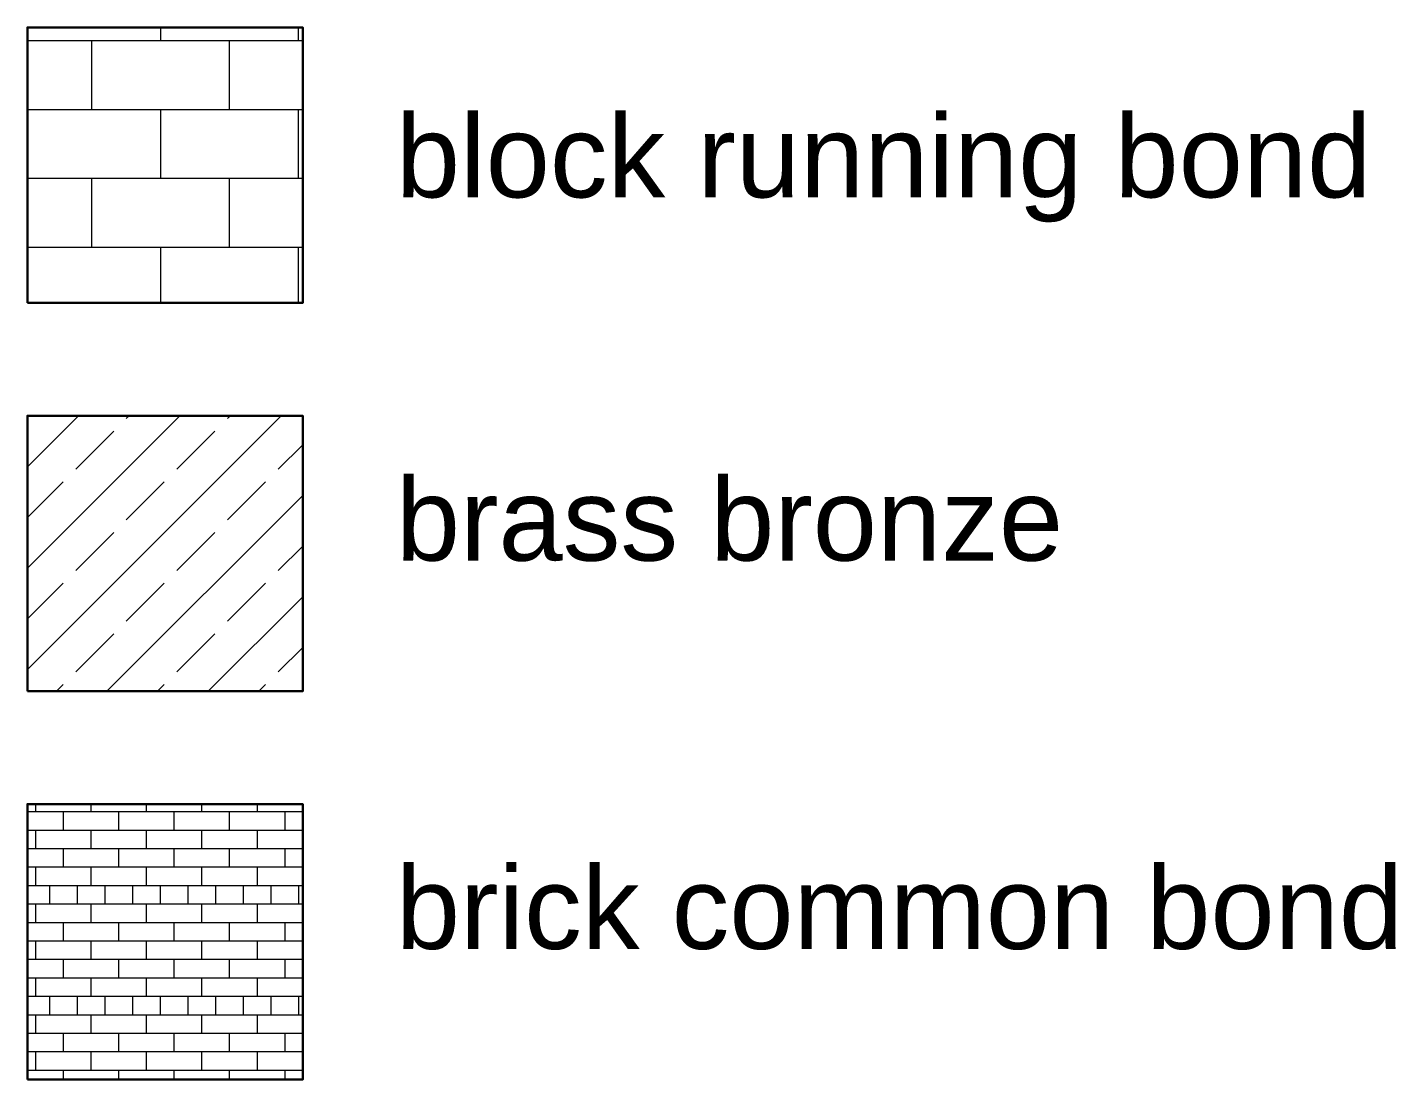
# Model space of a CAD drawing. Header units: centimetres. Extents: x 2952 to 4857, y -1578 to 78.
# Drawn here: x 2951.6 to 3448.4, y -727.1 to -345.2 of the extents above; entities that cross this region are included whole.
import ezdxf

# ---------------------------------------------------------------- set-up
doc = ezdxf.new("R2010")
doc.units = ezdxf.units.CM
doc.header["$MEASUREMENT"] = 0
doc.layers.add('fill', color=7, linetype='Continuous')
doc.layers.add('текст', color=7, linetype='Continuous')
doc.styles.add('GENERATED_STYLE_1', font='arial.ttf')

msp = doc.modelspace()

# ---------------------------------------------------------------- hatches: boundary and pattern name
at = {"layer": 'fill', "linetype": 'Continuous', "lineweight": 13}
h = msp.add_hatch(dxfattribs=at)
h.set_pattern_fill('Block___Running_Bond', color=150, style=0, pattern_type=2)
h.set_pattern_definition([(0, (0, 0), (0, 25), []), (90, (0, 0), (-50, 0), [25, -25]), (90, (25, 25), (-50, 0), [25, -25])])
h.paths.add_polyline_path([(2951.62, -445.21), (3051.61, -445.21), (3051.61, -345.21), (2951.62, -345.21)])
h = msp.add_hatch(dxfattribs=at)
h.set_pattern_fill('Brass_Bronze', color=150, style=0, pattern_type=2)
h.set_pattern_definition([(45, (0, 0), (-18.38478, 18.38478), []), (45, (-9.192, 9.192), (-18.38478, 18.38478), [19.5, -6.5])])
h.paths.add_polyline_path([(2951.62, -586.13), (3051.61, -586.13), (3051.61, -486.14), (2951.62, -486.14)])
h = msp.add_hatch(dxfattribs=at)
h.set_pattern_fill('Brick___Common_Bond', color=150, style=0, pattern_type=2)
h.set_pattern_definition([(0, (0, 0), (0, 6.7), []), (90, (0, 0), (-20.1, 0), [6.7, -6.7]), (90, (10.05, 6.7), (-20.1, 0), [6.7, -20.1, 6.7, -6.7]), (90, (5.025, 20.1), (-10.05, 0), [6.7, -33.5])])
h.paths.add_polyline_path([(2951.62, -727.06), (3051.61, -727.06), (3051.61, -627.06), (2951.62, -627.06)])

# ---------------------------------------------------------------- linework, layer by layer
at = {"layer": 'fill', "color": 7, "linetype": 'Continuous', "lineweight": 30, "flags": 128}
for points in [[(2951.62, -445.21), (3051.61, -445.21), (3051.61, -345.21), (2951.62, -345.21)], [(2951.62, -586.13), (3051.61, -586.13), (3051.61, -486.14), (2951.62, -486.14)], [(2951.62, -727.06), (3051.61, -727.06), (3051.61, -627.06), (2951.62, -627.06)]]:
    msp.add_lwpolyline(points, close=True, dxfattribs=at)

# ---------------------------------------------------------------- texts
at = {"layer": 'текст', "color": 7, "linetype": 'Continuous', "lineweight": 13, "char_height": 30, "attachment_point": 4, "style": 'GENERATED_STYLE_1'}
for s, insert in [('\\A1;{\\pql;\\fArial|b0|i0|c204|p0;\\W1.000000;block running bond}', (3085.39, -396.44)), ('\\A1;{\\pql;\\fArial|b0|i0|c204|p0;\\W1.000000;bras\\fArial|b0|i0|c204|p0;\\W1.000000;s\\fArial|b0|i0|c204|p0;\\W1.000000; bronz\\fArial|b0|i0|c204|p0;\\W1.000000;e}', (3085.39, -523.93)), ('\\A1;{\\pql;\\fArial|b0|i0|c204|p0;\\W1.000000;brick common bond}', (3085.39, -664.86))]:
    msp.add_mtext(s, dxfattribs=dict(at, insert=insert))

doc.saveas('drawing.dxf')
